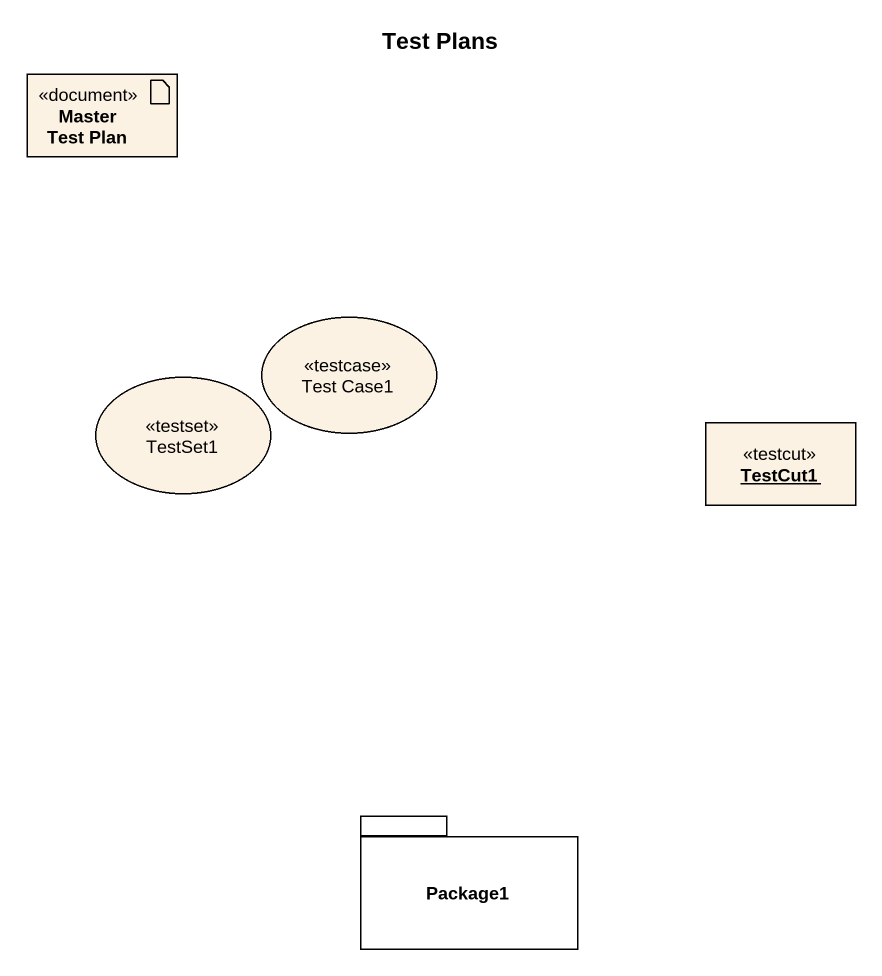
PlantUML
@startuml
title Test Plans
allowmixing
hide circle
hide empty members
artifact "Master Test Plan" as Master_Test_Plan <<document>>
usecase "Test Case1" as Test_Case1 <<testcase>>
usecase TestSet1 <<testset>>
object TestCut1 <<testcut>>
package Package1 {
}
@enduml
